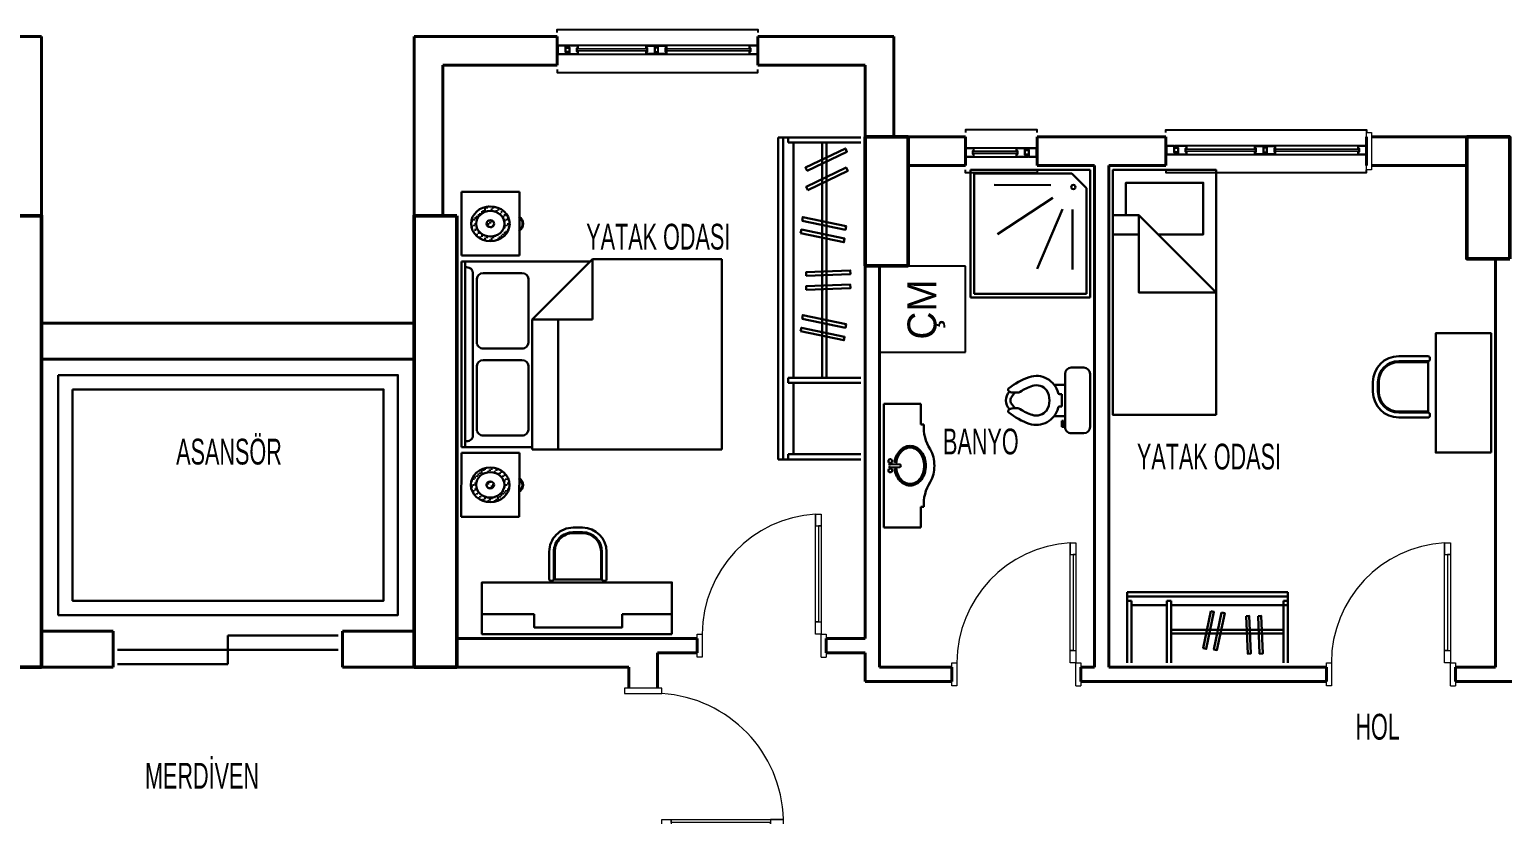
# Model space of a CAD drawing. Header units: millimetres. Extents: x 38 to 3246, y 32 to 1248.
# Drawn here: x 1504 to 2532, y 678 to 1225 of the extents above; entities that cross this region are included whole.
import ezdxf

# ---------------------------------------------------------------- set-up
doc = ezdxf.new("R2010")
doc.units = ezdxf.units.MM
doc.layers.add('14_ISLAK_MEKAN_TEFRİŞ', color=134, linetype='Continuous')
for name, color, linetype, lineweight in [('CAM', 253, 'Continuous', 15), ('duvar_40', 45, 'Continuous', 40), ('KOLON50', 81, 'Continuous', 50), ('PENC_25', 74, 'Continuous', 25), ('TEF', 145, 'Continuous', 30), ('yazı', 253, 'Continuous', 20)]:
    doc.layers.add(name, color=color, linetype=linetype, lineweight=lineweight)
doc.styles.add('ARIAL', font='Arial')
doc.styles.get("Standard").update_dxf_attribs({"font": 'EtrFont'})

# ---------------------------------------------------------------- blocks, each defined once
blk = doc.blocks.new('a134')
at = {"layer": 'PENC_25', "lineweight": 20}
for p, q in [((1919.110589, 765.83973), (1919.110589, 761.98131)), ((1945.094585, 765.83973), (1919.110589, 765.83973)), ((1919.110589, 765.83973), (1919.110589, 761.98131)), ((1945.094585, 765.83973), (1919.110589, 765.83973)), ((1919.110589, 761.98131), (1945.094585, 761.98131)), ((1919.110589, 761.98131), (1945.094585, 761.98131)), ((1945.094585, 761.98131), (1945.094585, 765.83973)), ((1945.094585, 761.98131), (1945.094585, 765.83973)), ((1945.110589, 669.698151), (1919.110589, 669.698151)), ((1919.110589, 669.698151), (1919.110589, 665.83973)), ((1945.110589, 665.83973), (1945.110589, 669.698151)), ((1945.110589, 665.83973), (1919.094585, 665.83973))]:
    blk.add_line(p, q, dxfattribs=at)
at = {"layer": 'PENC_25', "lineweight": 20, "flags": 128}
for points in [[(2030.024912, 669.698151), (1945.110589, 669.698151), (1945.110589, 674.142595), (2030.024912, 674.142595), (2021.055539, 674.142595), (2021.055539, 669.698151), (2021.055539, 671.920373), (1951.58153, 671.920373), (1951.58153, 674.142595), (1951.58153, 669.698151)], [(2030.024912, 669.698151), (2030.024912, 674.142595)]]:
    blk.add_lwpolyline(points, dxfattribs=at)
at = {"layer": 'PENC_25', "lineweight": 20}
blk.add_arc((1939.536952, 671.629217), 90.522859, 1.591029, 86.480123, dxfattribs=at)
blk = doc.blocks.new('a135')
at = {"layer": 'duvar_40', "flags": 128}
for points in [[(1969.894951, 800.466742), (1969.894951, 790.466742)], [(2059.894912, 800.466737), (2059.894912, 790.466737)]]:
    blk.add_lwpolyline(points, dxfattribs=at)
at = {"layer": 'PENC_25', "lineweight": 20}
for p, q in [((2052.422334, 887.134307), (2056.422334, 887.134307)), ((1969.894912, 787.466788), (1969.894912, 803.466737)), ((1969.894912, 803.466737), (1973.36749, 803.466737)), ((1973.36749, 803.466737), (1973.36749, 787.466788)), ((2056.422333, 787.466839), (2056.422333, 803.466788)), ((2056.422333, 803.466788), (2059.894912, 803.466788)), ((2059.894912, 803.466788), (2059.894912, 787.466839)), ((1973.36749, 787.466737), (1969.894912, 787.466737)), ((2056.422333, 787.466737), (2059.894912, 787.466737))]:
    blk.add_line(p, q, dxfattribs=at)
at = {"layer": 'PENC_25', "lineweight": 20, "flags": 128}
blk.add_lwpolyline([(2056.422334, 887.190193), (2056.422334, 803.466788), (2052.422334, 803.466788), (2052.422334, 887.190193), (2052.422334, 879.117758), (2056.422334, 879.117758), (2054.422334, 879.117758), (2054.422334, 812.028691), (2052.422334, 812.028691), (2056.422334, 812.028691)], dxfattribs=at)
at = {"layer": 'PENC_25', "lineweight": 20}
blk.add_arc((2057.16958, 803.466788), 83.80209, 93.247447, 180.007727, dxfattribs=at)
blk = doc.blocks.new('a136')
at = {"layer": 'duvar_40', "flags": 128}
for points in [[(2147.705608, 780.466742), (2147.705608, 770.466742)], [(2237.705608, 780.466742), (2237.705608, 770.466742)]]:
    blk.add_lwpolyline(points, dxfattribs=at)
at = {"layer": 'PENC_25', "lineweight": 20}
for p, q in [((2230.232991, 867.134256), (2234.232991, 867.134256)), ((2147.705569, 767.466737), (2147.705569, 783.466685)), ((2147.705569, 783.466685), (2151.178147, 783.466685)), ((2151.178147, 783.466685), (2151.178148, 767.466737)), ((2234.232991, 767.466788), (2234.232991, 783.466737)), ((2234.232991, 783.466737), (2237.705569, 783.466737)), ((2237.705569, 783.466737), (2237.705569, 767.466788)), ((2151.178148, 767.466685), (2147.705569, 767.466685)), ((2234.232991, 767.466685), (2237.705569, 767.466685))]:
    blk.add_line(p, q, dxfattribs=at)
at = {"layer": 'PENC_25', "lineweight": 20, "flags": 128}
blk.add_lwpolyline([(2234.232991, 867.190142), (2234.232991, 783.466737), (2230.232991, 783.466737), (2230.232991, 867.190142), (2230.232991, 859.117706), (2234.232991, 859.117706), (2232.232991, 859.117706), (2232.232991, 792.028639), (2230.232991, 792.028639), (2234.232991, 792.028639)], dxfattribs=at)
at = {"layer": 'PENC_25', "lineweight": 20}
blk.add_arc((2234.980237, 783.466737), 83.80209, 93.247447, 180.007727, dxfattribs=at)
blk = doc.blocks.new('a137')
at = {"layer": 'CAM', "flags": 128}
for points in [[(2193.271589, 1140.17522), (2162.385812, 1140.17522), (2162.385812, 1140.67522), (2192.571589, 1140.67522)], [(2192.571589, 1138.67522), (2162.385812, 1138.67522), (2162.385812, 1139.17522), (2193.271589, 1139.17522)], [(2189.347946, 1140.67522), (2193.271589, 1140.67522), (2193.271589, 1140.17522), (2189.347946, 1140.17522)], [(2189.347946, 1139.17522), (2193.271589, 1139.17522), (2193.271589, 1138.67522), (2189.347946, 1138.67522)]]:
    blk.add_lwpolyline(points, dxfattribs=at)
at = {"layer": 'PENC_25'}
for p, q in [((2192.571589, 1142.675221), (2163.085812, 1142.675221)), ((2163.085812, 1136.675218), (2192.571589, 1136.675218))]:
    blk.add_line(p, q, dxfattribs=at)
at = {"layer": 'PENC_25', "flags": 128}
for points in [[(2207.110589, 1153.466737), (2207.110589, 1155.383703), (2157.110589, 1155.383703), (2157.110589, 1153.466737)], [(2207.110589, 1127.466737), (2207.110589, 1125.466737), (2157.110589, 1125.466737), (2157.110589, 1127.466737)]]:
    blk.add_lwpolyline(points, dxfattribs=at)
for points in [[(2163.085812, 1142.675221), (2157.110589, 1142.675221), (2157.110589, 1136.675218), (2163.085812, 1136.675218), (2163.085812, 1138.67522), (2162.385812, 1138.67522), (2162.385812, 1140.67522), (2163.085812, 1140.67522)], [(2162.885812, 1142.475221), (2157.285808, 1142.475221), (2157.285808, 1136.875218), (2162.885812, 1136.875218), (2162.885812, 1138.47522), (2162.185812, 1138.47522), (2162.185812, 1140.87522), (2162.885812, 1140.87522)], [(2192.571589, 1136.675218), (2200.785807, 1136.675218), (2200.785807, 1138.17522), (2198.785806, 1138.17522), (2198.785806, 1142.675221), (2192.571589, 1142.675221), (2192.571589, 1140.67522), (2193.271589, 1140.67522), (2193.271589, 1138.67522), (2192.571589, 1138.67522)], [(2192.771589, 1136.875218), (2200.585807, 1136.875218), (2200.585807, 1137.97522), (2198.585806, 1137.97522), (2198.585806, 1142.475221), (2192.771589, 1142.475221), (2192.771589, 1140.87522), (2193.471589, 1140.87522), (2193.471589, 1138.47522), (2192.771589, 1138.47522)], [(2207.110589, 1142.675221), (2199.085806, 1142.675221), (2199.085806, 1141.17522), (2201.085807, 1141.17522), (2201.085807, 1136.675218), (2207.110589, 1136.675218), (2207.110589, 1139.67522)], [(2206.685809, 1142.475221), (2199.285806, 1142.475221), (2199.285806, 1141.37522), (2201.285807, 1141.37522), (2201.285807, 1136.875218), (2206.685809, 1136.875218), (2206.685809, 1138.47522), (2206.685809, 1140.87522)]]:
    blk.add_lwpolyline(points, close=True, dxfattribs=at)
blk = doc.blocks.new('a138')
at = {"layer": 'duvar_40', "flags": 128}
for points in [[(2409.156374, 780.466742), (2409.156374, 770.466742)], [(2499.156374, 780.466742), (2499.156374, 770.466742)]]:
    blk.add_lwpolyline(points, dxfattribs=at)
at = {"layer": 'PENC_25', "lineweight": 20}
for p, q in [((2491.683758, 867.134256), (2495.683758, 867.134256)), ((2409.156335, 767.466737), (2409.156335, 783.466685)), ((2409.156335, 783.466685), (2412.628914, 783.466685)), ((2412.628914, 783.466685), (2412.628914, 767.466737)), ((2495.683757, 783.466737), (2499.156335, 783.466737)), ((2495.683757, 767.466788), (2495.683757, 783.466737)), ((2499.156335, 783.466737), (2499.156335, 767.466788)), ((2412.628914, 767.466685), (2409.156335, 767.466685)), ((2495.683757, 767.466685), (2499.156335, 767.466685))]:
    blk.add_line(p, q, dxfattribs=at)
at = {"layer": 'PENC_25', "lineweight": 20, "flags": 128}
blk.add_lwpolyline([(2495.683758, 867.190142), (2495.683758, 783.466737), (2491.683758, 783.466737), (2491.683758, 867.190142), (2491.683758, 859.117706), (2495.683758, 859.117706), (2493.683758, 859.117706), (2493.683758, 792.028639), (2491.683758, 792.028639), (2495.683758, 792.028639)], dxfattribs=at)
at = {"layer": 'PENC_25', "lineweight": 20}
blk.add_arc((2496.431003, 783.466737), 83.80209, 93.247447, 180.007727, dxfattribs=at)
blk = doc.blocks.new('a139')
at = {"layer": 'CAM', "flags": 128}
for points in [[(2359.873231, 1141.758253), (2310.949588, 1141.758253), (2310.949588, 1142.258253), (2359.873231, 1142.258253)], [(2431.835366, 1141.758253), (2372.773237, 1141.758253), (2372.773237, 1142.258253), (2431.835366, 1142.258253)], [(2359.873231, 1140.258253), (2310.949588, 1140.258253), (2310.949588, 1140.758253), (2359.873231, 1140.758253)], [(2431.835366, 1140.258253), (2372.773237, 1140.258253), (2372.773237, 1140.758253), (2431.835366, 1140.758253)]]:
    blk.add_lwpolyline(points, close=True, dxfattribs=at)
at = {"layer": 'PENC_25', "lineweight": 20}
for p, q in [((2437.110589, 1127.466737), (2437.110589, 1153.466685)), ((2440.583167, 1153.466685), (2440.583167, 1127.466737)), ((2440.583167, 1127.466685), (2437.110589, 1127.466685))]:
    blk.add_line(p, q, dxfattribs=at)
at = {"layer": 'PENC_25'}
for p, q in [((2431.135366, 1144.258255), (2311.649588, 1144.258255)), ((2311.649588, 1138.258252), (2431.135366, 1138.258252))]:
    blk.add_line(p, q, dxfattribs=at)
at = {"layer": 'PENC_25', "flags": 128}
for points in [[(2297.110589, 1153.466737), (2297.110589, 1155.466737), (2437.110589, 1155.466737), (2437.110589, 1153.466737)], [(2297.110589, 1127.466737), (2297.110589, 1125.54977), (2437.110589, 1125.54977), (2437.110589, 1127.466737)]]:
    blk.add_lwpolyline(points, dxfattribs=at)
for points in [[(2297.110589, 1138.258252), (2305.135372, 1138.258252), (2305.135372, 1139.758253), (2303.135371, 1139.758253), (2303.135371, 1144.258255), (2297.110589, 1144.258255), (2297.110589, 1141.258253)], [(2297.535369, 1138.458252), (2304.935372, 1138.458252), (2304.935372, 1139.558253), (2302.935371, 1139.558253), (2302.935371, 1144.058255), (2297.535369, 1144.058255), (2297.535369, 1142.458253), (2297.535369, 1140.058253)], [(2311.649588, 1144.258255), (2303.435371, 1144.258255), (2303.435371, 1142.758253), (2305.435372, 1142.758253), (2305.435372, 1138.258252), (2311.649588, 1138.258252), (2311.649588, 1140.258253), (2310.949588, 1140.258253), (2310.949588, 1142.258253), (2311.649588, 1142.258253)], [(2311.449588, 1144.058255), (2303.635371, 1144.058255), (2303.635371, 1142.958253), (2305.635372, 1142.958253), (2305.635372, 1138.458252), (2311.449588, 1138.458252), (2311.449588, 1140.058253), (2310.749588, 1140.058253), (2310.749588, 1142.458253), (2311.449588, 1142.458253)], [(2359.173231, 1144.258255), (2367.173234, 1144.258255), (2367.173234, 1142.758253), (2365.173233, 1142.758253), (2365.173233, 1138.258252), (2359.173231, 1138.258252), (2359.173231, 1140.258253), (2359.873231, 1140.258253), (2359.873231, 1142.258253), (2359.173231, 1142.258253)], [(2359.373231, 1144.058255), (2366.973234, 1144.058255), (2366.973234, 1142.958253), (2364.973233, 1142.958253), (2364.973233, 1138.458252), (2359.373231, 1138.458252), (2359.373231, 1140.058253), (2360.073231, 1140.058253), (2360.073231, 1142.458253), (2359.373231, 1142.458253)], [(2373.473237, 1138.258252), (2365.473233, 1138.258252), (2365.473233, 1139.758253), (2367.473234, 1139.758253), (2367.473234, 1144.258255), (2373.473237, 1144.258255), (2373.473237, 1142.258253), (2372.773237, 1142.258253), (2372.773237, 1140.258253), (2373.473237, 1140.258253)], [(2373.273237, 1138.458252), (2365.673233, 1138.458252), (2365.673233, 1139.558253), (2367.673234, 1139.558253), (2367.673234, 1144.058255), (2373.273237, 1144.058255), (2373.273237, 1142.458253), (2372.573237, 1142.458253), (2372.573237, 1140.058253), (2373.273237, 1140.058253)], [(2373.673237, 1141.758253), (2372.773237, 1141.758253), (2372.773237, 1140.758253), (2373.673237, 1140.758253)], [(2431.135366, 1138.258252), (2437.110589, 1138.258252), (2437.110589, 1144.258255), (2431.135366, 1144.258255), (2431.135366, 1142.258253), (2431.835366, 1142.258253), (2431.835366, 1140.258253), (2431.135366, 1140.258253)], [(2431.335366, 1138.458252), (2436.935369, 1138.458252), (2436.935369, 1144.058255), (2431.335366, 1144.058255), (2431.335366, 1142.458253), (2432.035366, 1142.458253), (2432.035366, 1140.058253), (2431.335366, 1140.058253)]]:
    blk.add_lwpolyline(points, close=True, dxfattribs=at)
blk = doc.blocks.new('a181')
at = {"layer": 'CAM', "flags": 128}
for points in [[(1934.873231, 1211.758253), (1885.949588, 1211.758253), (1885.949588, 1212.258253), (1934.873231, 1212.258253)], [(1934.873231, 1210.258253), (1885.949588, 1210.258253), (1885.949588, 1210.758253), (1934.873231, 1210.758253)], [(2006.835366, 1211.758253), (1947.773237, 1211.758253), (1947.773237, 1212.258253), (2006.835366, 1212.258253)], [(2006.835366, 1210.258253), (1947.773237, 1210.258253), (1947.773237, 1210.758253), (2006.835366, 1210.758253)]]:
    blk.add_lwpolyline(points, close=True, dxfattribs=at)
at = {"layer": 'PENC_25'}
for p, q in [((2006.135366, 1214.258255), (1886.649588, 1214.258255)), ((1886.649588, 1208.258252), (2006.135366, 1208.258252))]:
    blk.add_line(p, q, dxfattribs=at)
at = {"layer": 'PENC_25', "flags": 128}
for points in [[(1872.110589, 1223.466737), (1872.110589, 1225.466737), (2012.110589, 1225.466737), (2012.110589, 1223.466737)], [(1872.110589, 1197.466737), (1872.110589, 1195.54977), (2012.110589, 1195.54977), (2012.110589, 1197.466737)]]:
    blk.add_lwpolyline(points, dxfattribs=at)
for points in [[(1872.110589, 1208.258252), (1880.135372, 1208.258252), (1880.135372, 1209.758253), (1878.135371, 1209.758253), (1878.135371, 1214.258255), (1872.110589, 1214.258255), (1872.110589, 1211.258253)], [(1872.535369, 1208.458252), (1879.935372, 1208.458252), (1879.935372, 1209.558253), (1877.935371, 1209.558253), (1877.935371, 1214.058255), (1872.535369, 1214.058255), (1872.535369, 1212.458253), (1872.535369, 1210.058253)], [(1886.649588, 1214.258255), (1878.435371, 1214.258255), (1878.435371, 1212.758253), (1880.435372, 1212.758253), (1880.435372, 1208.258252), (1886.649588, 1208.258252), (1886.649588, 1210.258253), (1885.949588, 1210.258253), (1885.949588, 1212.258253), (1886.649588, 1212.258253)], [(1886.449588, 1214.058255), (1878.635371, 1214.058255), (1878.635371, 1212.958253), (1880.635372, 1212.958253), (1880.635372, 1208.458252), (1886.449588, 1208.458252), (1886.449588, 1210.058253), (1885.749588, 1210.058253), (1885.749588, 1212.458253), (1886.449588, 1212.458253)], [(1934.173231, 1214.258255), (1942.173234, 1214.258255), (1942.173234, 1212.758253), (1940.173233, 1212.758253), (1940.173233, 1208.258252), (1934.173231, 1208.258252), (1934.173231, 1210.258253), (1934.873231, 1210.258253), (1934.873231, 1212.258253), (1934.173231, 1212.258253)], [(1934.373231, 1214.058255), (1941.973234, 1214.058255), (1941.973234, 1212.958253), (1939.973233, 1212.958253), (1939.973233, 1208.458252), (1934.373231, 1208.458252), (1934.373231, 1210.058253), (1935.073231, 1210.058253), (1935.073231, 1212.458253), (1934.373231, 1212.458253)], [(1948.473237, 1208.258252), (1940.473233, 1208.258252), (1940.473233, 1209.758253), (1942.473234, 1209.758253), (1942.473234, 1214.258255), (1948.473237, 1214.258255), (1948.473237, 1212.258253), (1947.773237, 1212.258253), (1947.773237, 1210.258253), (1948.473237, 1210.258253)], [(1948.273237, 1208.458252), (1940.673233, 1208.458252), (1940.673233, 1209.558253), (1942.673234, 1209.558253), (1942.673234, 1214.058255), (1948.273237, 1214.058255), (1948.273237, 1212.458253), (1947.573237, 1212.458253), (1947.573237, 1210.058253), (1948.273237, 1210.058253)], [(2006.135366, 1208.258252), (2012.110589, 1208.258252), (2012.110589, 1214.258255), (2006.135366, 1214.258255), (2006.135366, 1212.258253), (2006.835366, 1212.258253), (2006.835366, 1210.258253), (2006.135366, 1210.258253)], [(2006.335366, 1208.458252), (2011.935369, 1208.458252), (2011.935369, 1214.058255), (2006.335366, 1214.058255), (2006.335366, 1212.458253), (2007.035366, 1212.458253), (2007.035366, 1210.058253), (2006.335366, 1210.058253)], [(1948.673237, 1211.758253), (1947.773237, 1211.758253), (1947.773237, 1210.758253), (1948.673237, 1210.758253)]]:
    blk.add_lwpolyline(points, close=True, dxfattribs=at)
blk = doc.blocks.new('cc2')
at = {"layer": '14_ISLAK_MEKAN_TEFRİŞ'}
for p, q in [((279.199679, -368.612928), (219.199679, -368.612928)), ((219.199679, -368.612928), (219.199679, -428.612928)), ((279.199679, -428.612928), (279.199679, -368.612928)), ((219.199679, -428.612928), (279.199679, -428.612928))]:
    blk.add_line(p, q, dxfattribs=at)
at = {"insert": (228.095774, -388.154623), "char_height": 20.16, "width": 8839.469653, "attachment_point": 1}
blk.add_mtext('ÇM', dxfattribs=at)
blk = doc.blocks.new('YAT80')
at = {"flags": 128}
blk.add_lwpolyline([(80, -190), (80, 0), (0, 0), (0, -190)], close=True, dxfattribs=at)
for points in [[(35, -50), (70, -50), (70, -10), (10, -10), (10, -35)], [(0, -35), (20, -35), (80, -95), (20, -95), (20, -35)], [(0, -50), (20, -50)]]:
    blk.add_lwpolyline(points, dxfattribs=at)
blk = doc.blocks.new('KSDLFGD')
at = {"layer": 'TEF'}
for p, q in [((134866.600126, -16275.379659), (134817.296422, -16275.379659)), ((134817.296422, -16275.379659), (134817.296422, -16387.673889)), ((134820.330496, -16275.379659), (134820.330496, -16387.673889)), ((134823.36457, -16278.413733), (134823.36457, -16275.379659)), ((134866.600126, -16278.413733), (134823.36457, -16278.413733)), ((134826.398644, -16278.413733), (134826.398644, -16303.170751)), ((134826.398644, -16279.260006), (134826.398644, -16303.170751)), ((134866.600126, -16303.170751), (134823.36457, -16303.170751)), ((134823.36457, -16303.170751), (134823.36457, -16306.204826)), ((134866.600126, -16306.204826), (134823.36457, -16306.204826)), ((134826.398644, -16306.204826), (134826.398644, -16387.673889)), ((134843.524714, -16306.204826), (134843.524714, -16384.639815)), ((134846.159498, -16306.204826), (134846.159498, -16384.639815)), ((134866.600126, -16387.673889), (134817.296422, -16387.673889)), ((134866.600126, -16384.639815), (134823.36457, -16384.639815)), ((134823.36457, -16384.639815), (134823.36457, -16387.673889))]:
    blk.add_line(p, q, dxfattribs=at)
at = {"layer": 'TEF', "flags": 128}
for points in [[(134830.684838, -16333.87928), (134856.481654, -16328.519177), (134856.928555, -16330.669996), (134831.131739, -16336.030099), (134830.684838, -16333.87928)], [(134831.563103, -16341.348265), (134857.359919, -16335.988161), (134857.80682, -16338.138981), (134832.010003, -16343.499084), (134831.563103, -16341.348265)], [(134834.00058, -16358.506893), (134860.327309, -16359.560359), (134860.239476, -16361.75536), (134833.912747, -16360.701894), (134834.00058, -16358.506893)], [(134834.00058, -16366.867322), (134860.327309, -16367.920787), (134860.239476, -16370.115788), (134833.912747, -16369.062323), (134834.00058, -16366.867322)]]:
    blk.add_lwpolyline(points, dxfattribs=at)
blk = doc.blocks.new('kjnknlnkldfldf')
at = {"layer": 'TEF'}
for p, q in [((57632.193034, 10880.081809), (57609.471988, 10880.081809)), ((57632.193034, 10876.248476), (57609.471988, 10876.248476)), ((57632.471988, 10875.481809), (57609.471988, 10875.481809)), ((57632.471988, 10837.148476), (57632.471988, 10875.481809)), ((57633.726368, 10878.548476), (57633.726368, 10877.781809)), ((57589.538655, 10860.148476), (57589.538655, 10852.481809)), ((57593.371988, 10860.148476), (57593.371988, 10852.481809)), ((57594.138655, 10860.148476), (57594.138655, 10852.481809)), ((57609.471988, 10837.148476), (57632.471988, 10837.148476)), ((57609.471988, 10836.381809), (57632.193034, 10836.381809)), ((57633.726368, 10834.848476), (57633.726368, 10834.081809)), ((57609.471988, 10832.548476), (57632.193034, 10832.548476))]:
    blk.add_line(p, q, dxfattribs=at)
at = {"layer": 'TEF', "flags": 128}
blk.add_lwpolyline([(57681.15439, 10907.269677), (57638.249906, 10907.269677), (57638.249906, 10814.747063), (57681.15439, 10814.747063)], close=True, dxfattribs=at)
for points in [[(57620.268413, 10875.481809), (57620.268413, 10876.248476)], [(57620.268413, 10836.381809), (57620.268413, 10837.148476)]]:
    blk.add_lwpolyline(points, dxfattribs=at)
at = {"layer": 'TEF'}
for centre, radius, start, end in [((57609.471988, 10860.148476), 19.933333, 90, 180), ((57632.193034, 10878.548476), 1.533333, 0, 90), ((57609.471988, 10860.148476), 16.1, 90, 180), ((57609.471988, 10860.148476), 15.333333, 90, 180), ((57632.193034, 10877.781809), 1.533333, 270, 0), ((57609.471988, 10852.481809), 19.933333, 180, 270), ((57609.471988, 10852.481809), 16.1, 180, 270), ((57609.471988, 10852.481809), 15.333333, 180, 270), ((57632.193034, 10834.848476), 1.533333, 0, 90), ((57632.193034, 10834.081809), 1.533333, 270, 0)]:
    blk.add_arc(centre, radius, start, end, dxfattribs=at)
blk = doc.blocks.new('dskfg')
at = {"layer": 'TEF'}
for p, q in [((1215856.528473, -318229.918806), (1215773.095581, -318229.918806)), ((1215773.095581, -318229.918806), (1215773.095581, -318319.065619)), ((1215785.855479, -318232.470786), (1215775.64756, -318242.678704)), ((1215853.976494, -318232.470786), (1215785.855479, -318232.470786)), ((1215853.976494, -318232.470786), (1215853.976494, -318316.513639)), ((1215856.528473, -318229.918806), (1215856.528473, -318319.065619)), ((1215775.64756, -318242.678704), (1215775.64756, -318316.513639)), ((1215800.364342, -318240.469987), (1215839.967264, -318240.432428)), ((1215785.249544, -318257.640822), (1215785.249544, -318299.410344)), ((1215792.228825, -318257.33448), (1215810.121579, -318299.078176)), ((1215799.170199, -318249.316257), (1215837.604301, -318274.896069)), ((1215856.528473, -318319.065619), (1215773.095581, -318319.065619)), ((1215775.64756, -318316.513639), (1215853.976494, -318316.513639))]:
    blk.add_line(p, q, dxfattribs=at)
for start_param, end_param in [(3.9269908172, 7.0685834708), (0.7853981639, 3.9269908175)]:
    blk.add_ellipse((1215784.74697, -318241.896823), major_axis=(-1.015044, 1.015044), ratio=1, start_param=start_param, end_param=end_param, dxfattribs=at)
blk = doc.blocks.new('ö_nklnlşfdndfnşnklm')
at = {"layer": 'TEF'}
for p, q in [((55836.619492, 10355.704601), (55836.619492, 10344.949046)), ((55887.708381, 10361.082379), (55841.99727, 10361.082379)), ((55893.086159, 10344.949046), (55893.086159, 10355.704601)), ((55841.99727, 10339.571268), (55887.708381, 10339.571268)), ((55851.408381, 10330.160157), (55851.408381, 10339.571268)), ((55859.475048, 10336.882379), (55859.475048, 10334.8249)), ((55870.230603, 10336.882379), (55859.475048, 10336.882379)), ((55870.230603, 10334.8249), (55870.230603, 10336.882379)), ((55878.29727, 10330.160157), (55878.29727, 10339.571268)), ((55882.330603, 10336.882379), (55882.330603, 10338.226823)), ((55882.330603, 10338.226823), (55886.363937, 10338.226823)), ((55887.708381, 10336.882379), (55882.330603, 10336.882379)), ((55886.363937, 10338.226823), (55886.363937, 10339.571268)), ((55887.708381, 10339.571268), (55887.708381, 10336.882379)), ((55858.130603, 10298.077512), (55858.130603, 10294.591908)), ((55871.575048, 10298.077512), (55871.575048, 10294.692432)), ((55861.283094, 10294.045599), (55858.130603, 10296.382189)), ((55868.422557, 10294.045599), (55871.575048, 10296.382189))]:
    blk.add_line(p, q, dxfattribs=at)
for centre, radius, start, end in [((55841.99727, 10355.704601), 5.377778, 90, 180), ((55887.708381, 10355.704601), 5.377778, 0, 90), ((55841.99727, 10344.949046), 5.377778, 180, 270), ((55887.708381, 10344.949046), 5.377778, 270, 0), ((55863.105048, 10314.699046), 19.387056, 103.883364, 198.183653), ((55863.105048, 10314.699046), 11.320389, 127.108298, 198.183653), ((55864.852826, 10309.675938), 16.450886, 57.797266, 122.202734), ((55858.130603, 10334.8249), 1.344444, 283.883364, 0), ((55871.575048, 10334.8249), 1.344444, 180, 256.116636), ((55866.600603, 10314.699046), 19.387056, 341.816347, 76.116636), ((55866.600603, 10314.699046), 11.320389, 341.816347, 52.891702), ((55901.825048, 10328.815712), 52.526624, 199.440035, 212.062492), ((55827.880603, 10328.815712), 52.526624, 327.937508, 340.559965), ((55901.825048, 10328.815712), 60.593291, 199.440035, 218.734582), ((55852.752826, 10298.077512), 5.377778, 0, 32.062492), ((55876.952826, 10298.077512), 5.377778, 147.937508, 180), ((55827.880603, 10328.815712), 60.593291, 321.334991, 340.559965), ((55855.607813, 10291.742904), 1.344444, 218.734582, 315.060102), ((55852.752826, 10294.591908), 5.377778, 315.060102, 0), ((55864.852826, 10298.789786), 10.307407, 223.602819, 316.397181), ((55864.852826, 10297.445341), 4.929629, 223.602819, 316.397181), ((55876.952826, 10294.692432), 5.377778, 180, 225.837529), ((55874.142821, 10291.799051), 1.344444, 225.837529, 321.334991)]:
    blk.add_arc(centre, radius, start, end, dxfattribs=at)
blk = doc.blocks.new('çkjngnşdglklşdf')
at = {"layer": 'TEF'}
for p, q in [((58786.602195, 10215.567112), (58786.602195, 10193.34489)), ((58786.602195, 10215.567112), (58826.602195, 10215.567112)), ((58826.602195, 10215.567112), (58826.602195, 10082.233779)), ((58783.581508, 10193.34489), (58786.602195, 10193.34489)), ((58783.581508, 10193.34489), (58786.602195, 10193.34489)), ((58809.266347, 10150.332367), (58819.836119, 10150.687359)), ((58809.266347, 10150.332367), (58819.836119, 10150.687359)), ((58809.266347, 10147.468523), (58819.836119, 10147.113532)), ((58809.266347, 10147.468523), (58819.836119, 10147.113532)), ((58818.271886, 10150.864855), (58818.271886, 10152.107326)), ((58818.271886, 10150.864855), (58818.271886, 10152.107326)), ((58818.271886, 10146.936036), (58818.271886, 10145.693565)), ((58818.271886, 10146.936036), (58818.271886, 10145.693565)), ((58820.479696, 10150.598611), (58820.479696, 10151.92983)), ((58820.479696, 10150.598611), (58820.479696, 10151.92983)), ((58820.479696, 10147.20228), (58820.479696, 10145.871061)), ((58820.479696, 10147.20228), (58820.479696, 10145.871061)), ((58786.602195, 10104.456001), (58783.581508, 10104.456001)), ((58786.602195, 10104.456001), (58783.581508, 10104.456001)), ((58786.602195, 10104.456001), (58786.602195, 10082.233779)), ((58786.602195, 10082.233779), (58826.602195, 10082.233779))]:
    blk.add_line(p, q, dxfattribs=at)
at = {"layer": 'TEF', "flags": 128}
for points in [[(58814.954942, 10151.809831, 0.04853), (58813.887345, 10156.964525, 0.085783), (58810.494739, 10163.604566, 0.10607), (58804.833408, 10168.52947, 0.126822), (58798.222205, 10170.233779, 0.126822), (58791.611001, 10168.52947, 0.10607), (58785.94967, 10163.604566, 0.085783), (58782.557064, 10156.964525, 0.075445), (58781.333316, 10148.900445, 0.075445), (58782.557064, 10140.836366, 0.085783), (58785.94967, 10134.196325, 0.10607), (58791.611001, 10129.271421, 0.126822), (58798.222205, 10127.567112, 0.126822), (58804.833408, 10129.271421, 0.105479), (58810.469612, 10134.162903, 0.091386), (58813.881148, 10140.31928, 0.05171), (58814.9877, 10145.81623, 0.05171)], [(58814.954942, 10151.809831, 0.04853), (58813.887345, 10156.964525, 0.085783), (58810.494739, 10163.604566, 0.10607), (58804.833408, 10168.52947, 0.126822), (58798.222205, 10170.233779, 0.126822), (58791.611001, 10168.52947, 0.10607), (58785.94967, 10163.604566, 0.085783), (58782.557064, 10156.964525, 0.075445), (58781.333316, 10148.900445, 0.075445), (58782.557064, 10140.836366, 0.085783), (58785.94967, 10134.196325, 0.10607), (58791.611001, 10129.271421, 0.126822), (58798.222205, 10127.567112, 0.126822), (58804.833408, 10129.271421, 0.105479), (58810.469612, 10134.162903, 0.091386), (58813.881148, 10140.31928, 0.05171), (58814.9877, 10145.81623, 0.05171)], [(58813.187377, 10151.619546, 0.04853), (58812.189605, 10156.437105, 0.085783), (58809.072517, 10162.537899, 0.10607), (58803.973935, 10166.973257, 0.126822), (58798.222205, 10168.456001, 0.126822), (58792.470474, 10166.973257, 0.10607), (58787.371892, 10162.537899, 0.085783), (58784.254804, 10156.437105, 0.075445), (58783.111094, 10148.900445, 0.075445), (58784.254804, 10141.363786, 0.085783), (58787.371892, 10135.262991, 0.10607), (58792.470474, 10130.827634, 0.126822), (58798.222205, 10129.34489, 0.126822), (58803.973935, 10130.827634, 0.10607), (58809.072517, 10135.262991, 0.091652), (58812.189605, 10140.866621, 0.051517), (58813.217993, 10145.985433, 0.046971)], [(58813.187377, 10151.619546, 0.04853), (58812.189605, 10156.437105, 0.085783), (58809.072517, 10162.537899, 0.10607), (58803.973935, 10166.973257, 0.126822), (58798.222205, 10168.456001, 0.126822), (58792.470474, 10166.973257, 0.10607), (58787.371892, 10162.537899, 0.085783), (58784.254804, 10156.437105, 0.075445), (58783.111094, 10148.900445, 0.075445), (58784.254804, 10141.363786, 0.085783), (58787.371892, 10135.262991, 0.10607), (58792.470474, 10130.827634, 0.126822), (58798.222205, 10129.34489, 0.126822), (58803.973935, 10130.827634, 0.10607), (58809.072517, 10135.262991, 0.091652), (58812.189605, 10140.866621, 0.051517), (58813.217993, 10145.985433, 0.046971)]]:
    blk.add_lwpolyline(points, format="xyb", dxfattribs=at)
at = {"layer": 'TEF'}
for centre in [(58819.621103, 10153.971032), (58819.621103, 10153.971032), (58819.621103, 10143.829859), (58819.621103, 10143.829859)]:
    blk.add_circle(centre, 2.041202, dxfattribs=at)
for centre, radius, start, end in [((58739.196745, 10190.821615), 44.45643, 327.106454, 3.253764), ((58739.196745, 10190.821615), 44.45643, 327.106454, 3.253764), ((58810.327136, 10148.783486), 38.245793, 152.102729, 179.824784), ((58810.327136, 10149.017404), 38.245793, 180.175216, 207.897271), ((58809.808095, 10149.006886), 1.431919, 112.230732, 182.424419), ((58809.808095, 10149.006886), 1.431919, 112.230732, 182.424419), ((58809.808095, 10148.794005), 1.431919, 177.575581, 247.769268), ((58809.808095, 10148.794005), 1.431919, 177.575581, 247.769268), ((58819.294371, 10149.361878), 1.431919, 357.575581, 67.769268), ((58819.294371, 10149.361878), 1.431919, 357.575581, 67.769268), ((58819.294371, 10148.439013), 1.431919, 292.230732, 2.424419), ((58819.294371, 10148.439013), 1.431919, 292.230732, 2.424419), ((58739.196745, 10106.979275), 44.45643, 356.746236, 32.893546)]:
    blk.add_arc(centre, radius, start, end, dxfattribs=at)
blk = doc.blocks.new('jjbkjbkbbkddf')
at = {"layer": 'TEF'}
for p, q in [((58234.979954, 10063.019603), (58234.979954, 10128.019603)), ((58487.779174, 10128.019603), (58234.979954, 10128.019603)), ((58487.779174, 10063.019603), (58487.779174, 10128.019603)), ((58487.779174, 10124.019603), (58234.979954, 10124.019603)), ((58238.979954, 10120.019603), (58234.979954, 10120.019603)), ((58238.979954, 10063.019603), (58238.979954, 10120.019603)), ((58423.675876, 10116.019603), (58238.979954, 10116.019603)), ((58423.675876, 10063.019603), (58423.675876, 10120.019603)), ((58427.675876, 10120.019603), (58423.675876, 10120.019603)), ((58427.675876, 10063.019603), (58427.675876, 10120.019603)), ((58459.198832, 10116.019603), (58427.675876, 10116.019603)), ((58483.779174, 10116.019603), (58427.675876, 10116.019603)), ((58483.779174, 10063.019603), (58483.779174, 10120.019603)), ((58483.779174, 10120.019603), (58487.779174, 10120.019603)), ((58423.675876, 10093.441289), (58238.979954, 10093.441289)), ((58423.675876, 10089.967696), (58238.979954, 10089.967696))]:
    blk.add_line(p, q, dxfattribs=at)
at = {"layer": 'TEF', "flags": 128}
for points in [[(58261.208007, 10105.268644), (58246.145239, 10073.968589), (58243.535585, 10075.224453), (58258.598353, 10106.524508), (58261.208007, 10105.268644)], [(58276.267826, 10104.68971), (58261.205058, 10073.389655), (58258.595404, 10074.645519), (58273.658172, 10105.945574), (58276.267826, 10104.68971)], [(58300.349988, 10109.210991), (58307.41653, 10075.201516), (58304.580977, 10074.61234), (58297.514435, 10108.621815), (58300.349988, 10109.210991)], [(58310.196794, 10110.36886), (58317.263337, 10076.359385), (58314.427784, 10075.770209), (58307.361241, 10109.779684), (58310.196794, 10110.36886)], [(58343.700906, 10105.99752), (58342.31206, 10071.28943), (58339.41826, 10071.405226), (58340.807105, 10106.113316), (58343.700906, 10105.99752)], [(58354.722955, 10105.99752), (58353.334109, 10071.28943), (58350.440309, 10071.405226), (58351.829155, 10106.113316), (58354.722955, 10105.99752)], [(58377.344194, 10109.210991), (58384.410736, 10075.201516), (58381.575183, 10074.61234), (58374.508641, 10108.621815), (58377.344194, 10109.210991)], [(58387.191, 10110.36886), (58394.257543, 10076.359385), (58391.42199, 10075.770209), (58384.355447, 10109.779684), (58387.191, 10110.36886)]]:
    blk.add_lwpolyline(points, dxfattribs=at)
blk = doc.blocks.new('FGFGF')
at = {"layer": 'TEF'}
h = blk.add_hatch(dxfattribs=at)
h.set_pattern_fill('CROSS', color=256, scale=0.4, angle=180, style=0, pattern_type=2)
h.set_pattern_definition([(90.030685, (441.3744, 11359.7425), (2.53877536, 2.28735998), [1.143, -3.429]), (0.030685, (442.0097, 11359.1713), (2.5412239, -2.28463937), [1.27, -3.81])])
h.paths.add_polyline_path([(-756.3, -12122.8), (-756.4, -12120.8), (-756.9, -12118.9), (-757.7, -12117), (-758.8, -12115.3), (-760.2, -12113.7), (-761.8, -12112.4), (-763.6, -12111.2), (-765.5, -12110.4), (-767.6, -12109.7), (-769.8, -12109.4), (-772.1, -12109.4), (-774.3, -12109.6), (-776.4, -12110.2), (-778.5, -12111), (-780.4, -12112.1), (-782.1, -12113.5), (-783.5, -12115.1), (-784.7, -12116.8), (-785.5, -12118.7), (-786.1, -12120.7), (-786.3, -12122.7), (-786.1, -12124.7), (-785.6, -12126.6), (-784.9, -12128.5), (-783.8, -12130.2), (-782.5, -12131.8), (-780.9, -12133.2), (-779.1, -12134.3), (-777.1, -12135.3), (-775, -12135.9), (-772.9, -12136.3), (-770.6, -12136.3), (-768.4, -12136.1), (-766.2, -12135.6), (-764.2, -12134.7), (-762.3, -12133.6), (-760.6, -12132.3), (-759.1, -12130.7), (-757.9, -12129), (-757, -12127.1), (-756.5, -12125.2), (-756.3, -12123.2)])
h.paths.add_polyline_path([(-760.3, -12122.8), (-760.4, -12121.4), (-760.7, -12119.9), (-761.3, -12118.6), (-762.1, -12117.3), (-763.1, -12116.2), (-764.3, -12115.2), (-765.6, -12114.3), (-767.1, -12113.7), (-768.6, -12113.2), (-770.2, -12113), (-771.8, -12113), (-773.5, -12113.1), (-775.1, -12113.5), (-776.6, -12114.2), (-778, -12115), (-779.2, -12116), (-780.3, -12117.1), (-781.1, -12118.4), (-781.7, -12119.8), (-782.1, -12121.3), (-782.3, -12122.7), (-782.2, -12124.2), (-781.8, -12125.6), (-781.2, -12127), (-780.5, -12128.3), (-779.5, -12129.4), (-778.3, -12130.4), (-777, -12131.3), (-775.6, -12131.9), (-774, -12132.4), (-772.4, -12132.7), (-770.8, -12132.7), (-769.2, -12132.6), (-767.6, -12132.2), (-766.1, -12131.6), (-764.7, -12130.8), (-763.4, -12129.8), (-762.3, -12128.6), (-761.5, -12127.4), (-760.8, -12126), (-760.4, -12124.5), (-760.3, -12123.1)])
h.paths.add_polyline_path([(-768.3, -12122.8), (-768.3, -12122.4), (-768.4, -12122), (-768.5, -12121.7), (-768.8, -12121.3), (-769, -12121), (-769.4, -12120.7), (-769.7, -12120.5), (-770.1, -12120.3), (-770.5, -12120.2), (-771, -12120.2), (-771.4, -12120.1), (-771.9, -12120.2), (-772.3, -12120.3), (-772.7, -12120.5), (-773.1, -12120.7), (-773.4, -12121), (-773.7, -12121.3), (-773.9, -12121.6), (-774.1, -12122), (-774.2, -12122.4), (-774.3, -12122.8), (-774.2, -12123.2), (-774.1, -12123.6), (-774, -12124), (-773.8, -12124.3), (-773.5, -12124.6), (-773.2, -12124.9), (-772.8, -12125.1), (-772.4, -12125.3), (-772, -12125.5), (-771.6, -12125.5), (-771.1, -12125.5), (-770.7, -12125.5), (-770.3, -12125.4), (-769.8, -12125.2), (-769.5, -12125), (-769.1, -12124.7), (-768.8, -12124.4), (-768.6, -12124.1), (-768.4, -12123.7), (-768.3, -12123.3), (-768.3, -12122.9)])
h.paths.add_polyline_path([(-756.4, -11920.3), (-756.5, -11918.3), (-757, -11916.4), (-757.8, -11914.5), (-758.9, -11912.8), (-760.3, -11911.2), (-761.9, -11909.9), (-763.7, -11908.7), (-765.6, -11907.9), (-767.7, -11907.2), (-769.9, -11906.9), (-772.2, -11906.9), (-774.4, -11907.1), (-776.5, -11907.7), (-778.6, -11908.5), (-780.5, -11909.6), (-782.2, -11911), (-783.6, -11912.6), (-784.8, -11914.3), (-785.6, -11916.2), (-786.2, -11918.2), (-786.4, -11920.2), (-786.2, -11922.2), (-785.8, -11924.1), (-785, -11926), (-783.9, -11927.7), (-782.6, -11929.3), (-781, -11930.7), (-779.2, -11931.8), (-777.2, -11932.8), (-775.2, -11933.4), (-773, -11933.8), (-770.7, -11933.8), (-768.5, -11933.6), (-766.3, -11933.1), (-764.3, -11932.2), (-762.4, -11931.1), (-760.7, -11929.8), (-759.2, -11928.2), (-758, -11926.5), (-757.1, -11924.6), (-756.6, -11922.7), (-756.4, -11920.7)])
h.paths.add_polyline_path([(-760.4, -11920.3), (-760.5, -11918.9), (-760.8, -11917.4), (-761.4, -11916.1), (-762.2, -11914.8), (-763.2, -11913.7), (-764.4, -11912.7), (-765.7, -11911.8), (-767.2, -11911.2), (-768.7, -11910.7), (-770.3, -11910.5), (-771.9, -11910.5), (-773.6, -11910.6), (-775.2, -11911), (-776.7, -11911.7), (-778.1, -11912.5), (-779.3, -11913.5), (-780.4, -11914.6), (-781.2, -11915.9), (-781.8, -11917.3), (-782.2, -11918.8), (-782.4, -11920.2), (-782.3, -11921.7), (-781.9, -11923.1), (-781.3, -11924.5), (-780.6, -11925.8), (-779.6, -11926.9), (-778.4, -11927.9), (-777.1, -11928.8), (-775.7, -11929.4), (-774.1, -11929.9), (-772.5, -11930.2), (-770.9, -11930.2), (-769.3, -11930.1), (-767.7, -11929.7), (-766.2, -11929.1), (-764.8, -11928.3), (-763.5, -11927.3), (-762.4, -11926.1), (-761.6, -11924.9), (-760.9, -11923.5), (-760.5, -11922), (-760.4, -11920.6)])
h.paths.add_polyline_path([(-768.4, -11920.3), (-768.4, -11919.9), (-768.5, -11919.5), (-768.7, -11919.2), (-768.9, -11918.8), (-769.1, -11918.5), (-769.5, -11918.2), (-769.8, -11918), (-770.2, -11917.8), (-770.6, -11917.7), (-771.1, -11917.7), (-771.5, -11917.6), (-772, -11917.7), (-772.4, -11917.8), (-772.8, -11918), (-773.2, -11918.2), (-773.5, -11918.5), (-773.8, -11918.8), (-774, -11919.1), (-774.2, -11919.5), (-774.3, -11919.9), (-774.4, -11920.3), (-774.3, -11920.7), (-774.2, -11921.1), (-774.1, -11921.5), (-773.9, -11921.8), (-773.6, -11922.1), (-773.3, -11922.4), (-772.9, -11922.6), (-772.5, -11922.8), (-772.1, -11923), (-771.7, -11923), (-771.2, -11923), (-770.8, -11923), (-770.4, -11922.9), (-769.9, -11922.7), (-769.6, -11922.5), (-769.2, -11922.2), (-768.9, -11921.9), (-768.7, -11921.6), (-768.5, -11921.2), (-768.4, -11920.8), (-768.4, -11920.4)])
for p, q in [((-793.9, -11895.6), (-748.9, -11895.6)), ((-793.8, -11945.1), (-793.9, -11895.6)), ((-748.9, -11895.6), (-748.8, -11945.1)), ((-748.8, -11945.1), (-793.8, -11945.1)), ((-738.8, -11949.6), (-793.8, -11949.6)), ((-793.8, -11949.6), (-793.8, -12093.6)), ((-790.8, -11949.6), (-790.8, -12093.6)), ((-591.8, -11947.7), (-738.8, -11947.8)), ((-738.8, -11947.8), (-738.8, -12048.5)), ((-718.8, -11947.8), (-718.8, -12048.5)), ((-591.8, -12095.3), (-591.8, -11947.7)), ((-790.8, -11954.1), (-789.8, -11954.1)), ((-784.8, -11958.6), (-784.8, -12084.6)), ((-781.8, -12012.6), (-781.8, -11963.1)), ((-776.8, -11958.6), (-746.8, -11958.6)), ((-741.8, -11963.1), (-741.8, -12012.6)), ((-746.8, -12017.1), (-776.8, -12017.1)), ((-781.8, -12030.6), (-781.8, -12080.1)), ((-746.8, -12026.1), (-776.8, -12026.1)), ((-741.8, -12080.1), (-741.8, -12030.6)), ((-738.8, -12048.5), (-692.1, -12095.3)), ((-738.8, -12048.5), (-692.2, -12048.5)), ((-692.1, -12095.3), (-692.2, -12048.5)), ((-789.8, -12089.1), (-790.8, -12089.1)), ((-776.8, -12084.6), (-746.8, -12084.6)), ((-793.8, -12093.6), (-693.9, -12093.5)), ((-748.8, -12098.1), (-793.8, -12098.1)), ((-793.8, -12098.1), (-793.7, -12147.6)), ((-748.7, -12147.6), (-748.8, -12098.1)), ((-692.1, -12095.3), (-591.8, -12095.3)), ((-793.7, -12147.6), (-748.7, -12147.6))]:
    blk.add_line(p, q, dxfattribs=at)
for centre, major_axis in [((-771.4, -11920.3), (15, 0)), ((-771.4, -11920.3), (11, 0)), ((-771.4, -11920.3), (3, 0)), ((-771.3, -12122.8), (15, 0)), ((-771.3, -12122.8), (11, 0)), ((-771.3, -12122.8), (3, 0))]:
    blk.add_ellipse(centre, major_axis=major_axis, ratio=0.9, dxfattribs=at)
for centre, major_axis, start_param, end_param in [((-753.4, -11920.3), (7.5, 0), 5.306139, 7.260232), ((-753.4, -11920.3), (7, 0), 5.359292, 7.207079), ((-789.8, -11958.6), (5, 0), 6.283185, 7.853982), ((-776.8, -11963.1), (5, 0), 1.570796, 3.141593), ((-746.8, -11963.1), (5, 0), 6.283185, 7.853982), ((-776.8, -12012.6), (5, 0), 3.141593, 4.712389), ((-746.8, -12012.6), (5, 0), 4.712389, 6.283185), ((-776.8, -12030.6), (5, 0), 1.570796, 3.141593), ((-746.8, -12030.6), (5, 0), 6.283185, 7.853982), ((-789.8, -12084.6), (5, 0), 4.712389, 6.283185), ((-776.8, -12080.1), (5, 0), 3.141593, 4.712389), ((-746.8, -12080.1), (5, 0), 4.712389, 6.283185), ((-753.3, -12122.8), (7.5, 0), 5.306139, 7.260232), ((-753.3, -12122.8), (7, 0), 5.359292, 7.207079)]:
    blk.add_ellipse(centre, major_axis=major_axis, ratio=0.9, start_param=start_param, end_param=end_param, dxfattribs=at)
blk = doc.blocks.new('kljdfkdlfkşdfglk')
at = {"layer": 'TEF'}
for p, q in [((50363.007499, 6162.783454), (50363.007499, 6140.062408)), ((50364.540832, 6164.316787), (50365.307499, 6164.316787)), ((50366.840832, 6162.783454), (50366.840832, 6140.062408)), ((50405.940832, 6163.062408), (50367.607499, 6163.062408)), ((50367.607499, 6163.062408), (50367.607499, 6140.062408)), ((50405.940832, 6140.062408), (50405.940832, 6163.062408)), ((50406.707499, 6140.062408), (50406.707499, 6162.783454)), ((50408.240832, 6164.316787), (50409.007499, 6164.316787)), ((50410.540832, 6140.062408), (50410.540832, 6162.783454)), ((50382.940832, 6124.729075), (50390.607499, 6124.729075)), ((50382.940832, 6123.962408), (50390.607499, 6123.962408)), ((50382.940832, 6120.129075), (50390.607499, 6120.129075))]:
    blk.add_line(p, q, dxfattribs=at)
at = {"layer": 'TEF', "flags": 128}
blk.add_lwpolyline([(50308.842059, 6208.377787), (50308.842059, 6165.473303), (50466.28789, 6165.473303), (50466.28789, 6208.377787)], close=True, dxfattribs=at)
at = {"layer": 'TEF', "ltscale": 0.3, "flags": 128}
for points in [[(50350.117581, 6191.797921), (50350.117581, 6202.774942), (50422.998075, 6202.774942), (50422.998075, 6191.797921)], [(50308.842059, 6191.797921), (50350.117581, 6191.797921)], [(50422.998075, 6191.797921), (50466.28789, 6191.797921)]]:
    blk.add_lwpolyline(points, dxfattribs=at)
at = {"layer": 'TEF', "flags": 128}
for points in [[(50367.607499, 6150.858833), (50366.840832, 6150.858833)], [(50406.707499, 6150.858833), (50405.940832, 6150.858833)]]:
    blk.add_lwpolyline(points, dxfattribs=at)
at = {"layer": 'TEF'}
for centre, radius, start, end in [((50364.540832, 6162.783454), 1.533333, 90, 180), ((50365.307499, 6162.783454), 1.533333, 0, 90), ((50408.240832, 6162.783454), 1.533333, 90, 180), ((50409.007499, 6162.783454), 1.533333, 0, 90), ((50382.940832, 6140.062408), 19.933333, 180, 270), ((50382.940832, 6140.062408), 16.1, 180, 270), ((50382.940832, 6140.062408), 15.333333, 180, 270), ((50390.607499, 6140.062408), 16.1, 270, 0), ((50390.607499, 6140.062408), 15.333333, 270, 0), ((50390.607499, 6140.062408), 19.933333, 270, 0)]:
    blk.add_arc(centre, radius, start, end, dxfattribs=at)

msp = doc.modelspace()

# ---------------------------------------------------------------- linework, layer by layer
at = {"layer": 'duvar_40', "linetype": 'ByBlock'}
for p, q in [((1412.110589, 1220.466737), (1512.110589, 1220.466737)), ((1512.110589, 1220.466737), (1512.110625, 1095.466737)), ((1772.110625, 1095.466737), (1772.110589, 1220.466737)), ((1772.110589, 1220.466737), (1872.110589, 1220.466737)), ((2012.110589, 1220.466737), (2107.110589, 1220.466737)), ((2107.110589, 1220.466737), (2107.110589, 1150.466737)), ((1792.110625, 1095.466737), (1792.110589, 1200.466737)), ((1792.110589, 1200.466737), (1872.110589, 1200.466737)), ((2012.110589, 1200.466737), (2087.110589, 1200.466737)), ((2087.110589, 1200.466737), (2087.110589, 1150.466737)), ((2117.110589, 1150.466737), (2157.110589, 1150.466737)), ((2207.110589, 1150.466737), (2297.110589, 1150.466737)), ((2440.583167, 1150.466737), (2507.110589, 1150.466737)), ((2117.110589, 1130.466737), (2157.110589, 1130.466737)), ((2207.110589, 1130.466737), (2247.110589, 1130.466737)), ((2247.110589, 1130.466737), (2247.110589, 780.466737)), ((2257.110589, 1130.466737), (2297.110589, 1130.466737)), ((2257.110589, 1130.466737), (2257.110589, 780.466737)), ((2440.583167, 1130.466737), (2507.110589, 1130.466737)), ((2087.110589, 1060.466889), (2087.110589, 800.466737)), ((2097.110589, 1060.466889), (2097.110589, 780.466737)), ((2527.110589, 1065.466737), (2527.110589, 780.466737)), ((1512.110589, 1020.466737), (1772.110589, 1020.466737)), ((1512.110589, 995.466737), (1772.110589, 995.466737)), ((1512.110589, 805.466737), (1562.110589, 805.466737)), ((1562.110589, 805.466737), (1562.110589, 780.466737)), ((1722.110589, 805.466737), (1772.110589, 805.466737)), ((1722.110589, 805.466737), (1722.110589, 780.466737)), ((1802.110589, 800.466737), (1969.894912, 800.466737)), ((2059.894912, 800.466737), (2087.110589, 800.466737)), ((1942.110589, 790.466737), (1969.894912, 790.466737)), ((1942.110589, 790.466737), (1942.110589, 765.83973)), ((2059.894912, 790.466737), (2087.110589, 790.466737)), ((2087.110589, 790.466737), (2087.110589, 770.466737)), ((1512.110589, 780.466737), (1562.110589, 780.466737)), ((1722.110589, 780.466737), (1772.110589, 780.466737)), ((1802.110589, 780.466737), (1922.110589, 780.466737)), ((1922.110589, 780.466737), (1922.110589, 765.83973)), ((2097.110589, 780.466737), (2147.705569, 780.466737)), ((2237.705569, 780.466737), (2247.110589, 780.466737)), ((2257.110589, 780.466737), (2409.156335, 780.466737)), ((2499.156335, 780.466737), (2527.110589, 780.466737)), ((2087.110589, 770.466737), (2147.705569, 770.466737)), ((2237.705569, 770.466737), (2409.156335, 770.466737)), ((2499.156335, 770.466737), (2563.181127, 770.466737))]:
    msp.add_line(p, q, dxfattribs=at)
at = {"layer": 'duvar_40', "ltscale": 20, "flags": 128}
for points in [[(1872.110589, 1200.466737), (1872.110589, 1220.466737)], [(2012.110589, 1200.466737), (2012.110589, 1220.466737)], [(2157.110589, 1150.466737), (2157.110589, 1130.466737)], [(2207.110589, 1150.466737), (2207.110589, 1130.466737)], [(2297.110589, 1130.466737), (2297.110589, 1150.466737)], [(2437.110589, 1130.466737), (2437.110589, 1150.466737)]]:
    msp.add_lwpolyline(points, dxfattribs=at)
at = {"layer": 'KOLON50', "flags": 128}
for points in [[(2117.110589, 1060.466889), (2117.110589, 1150.466737), (2087.110589, 1150.466737), (2087.110589, 1060.466889), (2117.110589, 1060.466889)], [(2537.110589, 1065.466737), (2537.110589, 1150.466737), (2507.110589, 1150.466737), (2507.110589, 1065.466737), (2537.110589, 1065.466737)], [(1482.110625, 1095.466737), (1482.110589, 780.466737), (1512.110589, 780.466737), (1512.110625, 1095.466737), (1482.110625, 1095.466737)], [(1802.110625, 1095.466737), (1802.110589, 780.466737), (1772.110589, 780.466737), (1772.110625, 1095.466737), (1802.110625, 1095.466737)]]:
    msp.add_lwpolyline(points, dxfattribs=at)
at = {"layer": 'PENC_25', "lineweight": 20}
msp.add_line((2437.110589, 1153.466685), (2440.583167, 1153.466685), dxfattribs=at)
at = {"layer": 'PENC_25', "flags": 128}
for points in [[(1872.110589, 1214.258255), (1872.110589, 1208.258252)], [(2012.110589, 1214.258255), (2012.110589, 1208.258252), (2012.110589, 1208.258252)], [(2157.110589, 1136.675218), (2157.110589, 1142.675221), (2157.110589, 1142.675221)], [(2207.110589, 1136.675218), (2207.110589, 1142.675221)], [(2297.110589, 1144.258255), (2297.110589, 1138.258252)], [(2437.110589, 1144.258255), (2437.110589, 1138.258252), (2437.110589, 1138.258252)]]:
    msp.add_lwpolyline(points, close=True, dxfattribs=at)
at = {"layer": 'TEF'}
for p, q in [((1642.110589, 802.466737), (1719.110589, 802.466737)), ((1642.110589, 782.466737), (1642.110589, 802.466737)), ((1565.110589, 792.466737), (1719.110589, 792.466737)), ((1565.110589, 782.466737), (1642.110589, 782.466737))]:
    msp.add_line(p, q, dxfattribs=at)
at = {"layer": 'TEF', "flags": 128}
for points in [[(1523.679828, 984.284938), (1760.912454, 984.284938), (1760.912454, 816.775346), (1523.679828, 816.775346)], [(1533.679828, 974.284938), (1750.912454, 974.284938), (1750.912454, 826.775346), (1533.679828, 826.775346)]]:
    msp.add_lwpolyline(points, close=True, dxfattribs=at)

# ---------------------------------------------------------------- block references
for name in ['a181', 'a137', 'a139', 'a135', 'a136', 'a138', 'a134']:
    msp.add_blockref(name, (0, 0))
at = {"rotation": 90}
msp.add_blockref('cc2', (1728.497661, 780.962105), dxfattribs=at)
at = {"layer": 'TEF', "linetype": 'ByBlock'}
for name, p, xscale, yscale, zscale, rotation in [('jjbkjbkbbkddf', (11029.016903, 52914.533461), -0.888889, 0.888889, 0.888889, 90), ('kjnknlnkldfldf', (-49388.928346, 10746.704254), -0.9, 0.9, 0.9, 180), ('ö_nklnlşfdndfnşnklm', (-6148.366124, 46217.094212), 0.81, 0.81, 0.81, 270), ('çkjngnşdglklşdf', (40219.748814, 7497.473641), 0.648, 0.648, 0.648, 180)]:
    msp.add_blockref(name, p, dxfattribs=dict(at, xscale=xscale, yscale=yscale, zscale=zscale, rotation=rotation))
at = {"layer": 'TEF', "xscale": -1}
msp.add_blockref('dskfg', (1218017.206169, 319357.385542), dxfattribs=at)
at = {"layer": 'TEF', "linetype": 'ByBlock', "xscale": 0.9, "yscale": 0.9, "zscale": 0.9}
msp.add_blockref('YAT80', (2260.110589, 1127.466737), dxfattribs=at)
at = {"layer": 'TEF', "xscale": -0.9, "yscale": 0.9, "zscale": 0.9, "rotation": 180}
msp.add_blockref('FGFGF', (2519.599093, -9820.657714), dxfattribs=at)
at = {"layer": 'TEF', "xscale": -0.842105, "yscale": -0.842105, "zscale": -0.842105}
msp.add_blockref('kljdfkdlfkşdfglk', (44317.476377, 6031.574347), dxfattribs=at)
at = {"layer": 'TEF', "xscale": -1, "rotation": 90}
msp.add_blockref('KSDLFGD', (-14005.391811, 135650.066862), dxfattribs=at)

# ---------------------------------------------------------------- texts
at = {"layer": 'yazı', "style": 'ARIAL', "width": 0.6}
for s, p in [('YATAK ODASI', (1892.346703, 1071.849199)), ('BANYO', (2141.447475, 928.902108)), ('ASANSÖR', (1606.038083, 921.826147)), ('YATAK ODASI', (2276.845455, 918.364355)), ('HOL', (2429.376397, 729.82196)), ('MERDİVEN', (1584.288604, 695.614625))]:
    msp.add_text(s, height=18, dxfattribs=at).set_placement(p)

doc.saveas('drawing.dxf')
